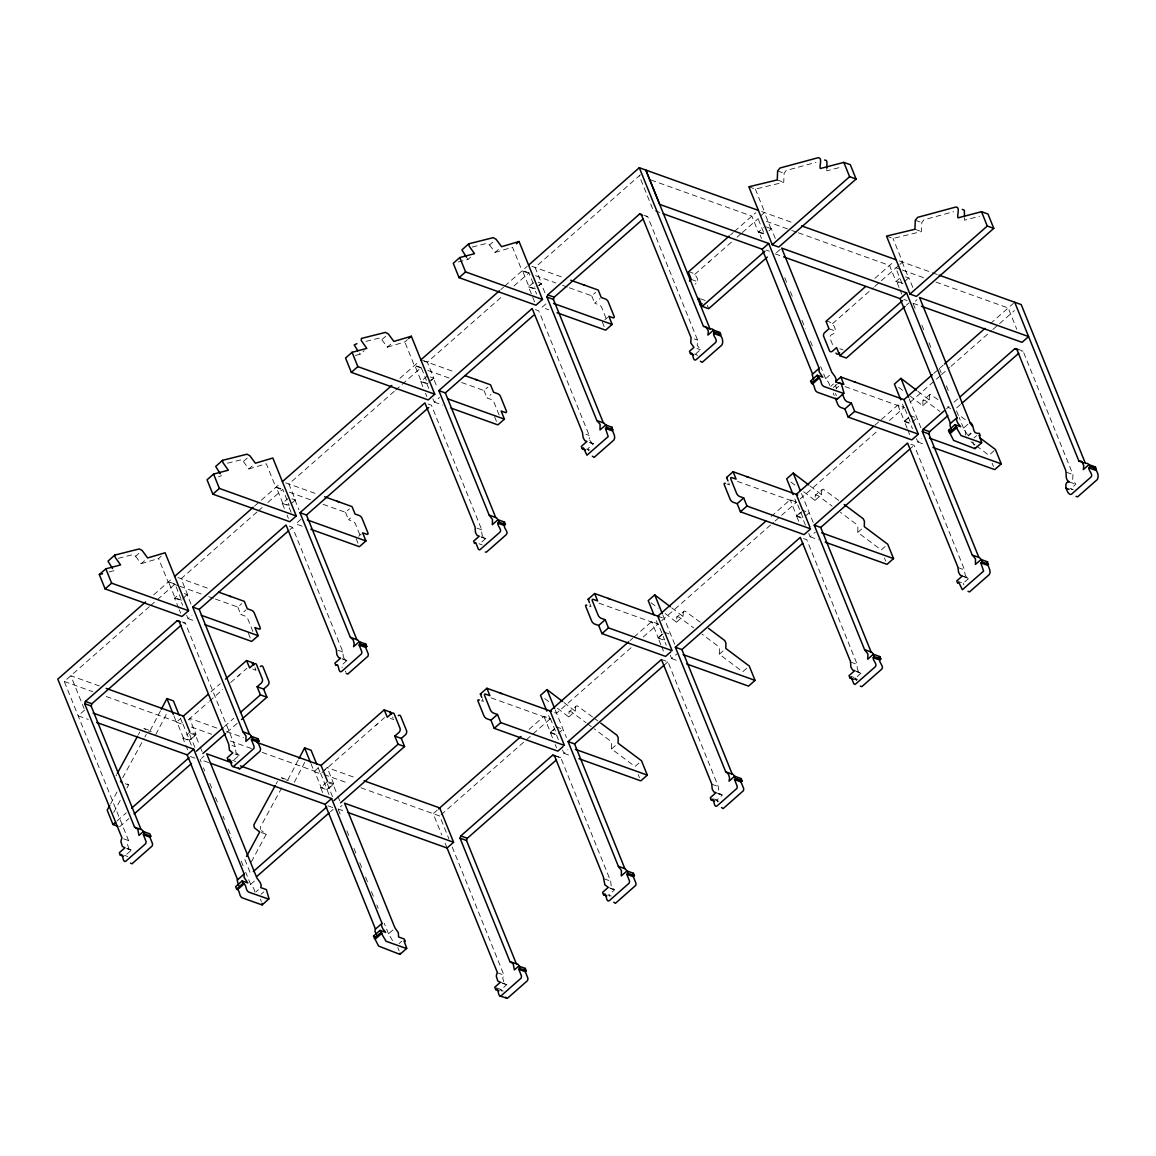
<?xml version="1.0" encoding="UTF-8"?>
<svg xmlns="http://www.w3.org/2000/svg" width="1156" height="1156" viewBox="0 0 1156 1156"><rect width="100%" height="100%" fill="white"/><g stroke="black" fill="none" stroke-linecap="round" stroke-linejoin="round"><path stroke-width="0.75" stroke-dasharray="5 3.75" d="M826.8 169.6L826.786 170.857L841.915 166.898M964.494 217.631L964.451 220.189L979.58 216.23M638.921 763.076L635.005 766.529L611.582 748.958L611.654 743.424L610.455 740.996L594.271 728.872M746.646 668.341L742.73 671.78L719.307 654.224L719.379 648.675L718.179 646.262L701.995 634.124M885.135 546.542L881.219 549.981L857.795 532.425L857.868 526.89L856.668 524.463L840.484 512.339M965.563 435.176L965.376 431.318L963.338 428.89M748.857 186.781L755.345 189.107L783.754 182.258L784.115 173.27L786.152 170.481L816.02 162.36M886.522 236.113L893.01 238.439L921.419 231.59L921.794 222.602L923.832 219.813L953.686 211.692M557.452 708.296L568.752 716.937L569.113 711.576L577.032 705.695L592.479 716.937M568.752 716.937L575.283 711.186L575.63 705.839M665.177 613.561L676.491 622.188L676.838 616.842L684.757 610.946L700.218 622.188M676.491 622.188L683.023 616.451L683.369 611.105M803.666 491.762L814.98 500.404L815.327 495.043L823.245 489.161L838.707 500.404M814.98 500.404L821.511 494.652L821.858 489.306M909.96 395.959L922.69 405.669L923.037 400.323L930.045 394.384L939.828 400.756M922.69 405.669L929.222 399.933L929.568 394.572M535.43 309.664L538.667 310.834L540.257 314.36L588.924 434.772L589.329 438.977M910.827 444.193L914.064 445.349L915.653 448.875L964.321 569.301L965.101 574.662L966.792 577.567L968.873 578.289L963.223 583.26L958.353 581.526M289.289 526.139L292.526 527.309L342.812 651.753L343.332 656.984L345.023 659.816L347.06 660.466L341.396 665.466L342.219 667.474M661.434 659.498L667.937 661.824L718.208 786.268L718.729 791.513L720.419 794.331L722.457 794.996L716.807 799.995L711.937 798.247M116.034 775.907L116.64 774.621M182.099 621.942L185.35 623.113L235.246 746.646L235.954 752.585L239.306 755.2L233.685 760.186L234.162 761.399M554.259 755.302L560.747 757.628L610.643 881.161L611.351 887.1L614.703 889.715L609.082 894.715L609.747 896.348M428.139 404.036L431.39 405.192L481.517 529.231L481.98 534.881L483.67 537.786L485.766 538.508L480.101 543.479L480.593 544.707M803.55 538.552L806.787 539.722L856.928 663.761L857.391 669.396L859.067 672.315L861.162 673.023L855.512 678.008L850.643 676.26M644.398 215.363L647.649 216.519L697.559 340.052L697.256 345.225L700.406 349.719L695.97 353.62L696.779 355.615M1016.558 348.722L1023.046 351.048L1072.956 474.567L1072.667 479.754L1075.803 484.234L1071.366 488.135L1072.031 489.768M150.136 730.635L160.525 710.781M155.814 734.494L167.013 713.108M287.801 779.982L298.205 760.113M294.289 782.294L304.693 762.44M122.681 777.8L144.038 738.525M110.499 804.056L117.103 791.788M113.693 812.524L121.12 798.724M126.9 787.987L128.547 784.91L124.371 781.731M251.358 861.856L266.227 834.256L261.444 830.6M138.402 734.624L139.789 732.095M144.89 736.95L146.277 734.421M276.082 783.97L277.454 781.427M281.717 787.857L260.346 827.132L260.375 829.372M149.37 606.669L64.288 681.476L128.446 840.253L128.027 841.423A5.563 3.902 -70.3 0 0 127.42 844.126L128.851 848.75L131.466 850.079L125.816 855.05L126.625 857.058M452.242 847.073L503.843 974.783L503.438 975.953A5.563 3.902 -70.3 0 0 502.817 978.655L504.247 983.279L506.863 984.594L501.213 989.565L496.343 987.831M688.326 272.007C693.802 271.111 701.865 280.922 695.117 284.159M826.005 321.354C832.811 320.617 839.935 332.061 831.15 334.922A2.688 1.893 -70.3 0 0 830.051 338.376L833.418 346.728M708.267 262.629L709.885 261.097M845.946 311.976L847.55 310.429M355.369 355.441L360.282 354.141L364.198 350.702M458.166 262.007L468.007 259.421L470.608 257.123M118.273 558.305L132.767 554.663L135.613 556.238L139.529 552.799M227.472 463.18L240.491 459.929L243.338 461.504L247.254 458.051M365.961 341.396L378.98 338.13L381.827 339.705L385.743 336.266M472.197 247.037L486.69 243.41L489.552 244.985L493.468 241.532M135.613 556.238L141.133 563.695L146.364 559.099M243.338 461.504L248.858 468.96L252.774 465.507M381.827 339.705L387.347 347.161L391.263 343.722M489.552 244.985L495.071 252.427L498.987 248.988M141.133 563.695L158.589 558.507L161.204 556.209M387.347 347.161L404.817 341.974L407.418 339.676M153.676 594.834L173.357 577.523M254.58 506.111L259.999 501.343M261.357 500.158L279.781 483.93M399.889 378.33L419.57 360.99M500.794 289.578L503.496 287.194M504.854 286.009L527.28 266.27M150.714 605.484L156.118 600.73M157.462 599.545L175.018 584.098L180.856 598.533M257.008 512.007L181.16 578.708L187.633 594.733L182.72 599.054M258.366 510.822L262.426 507.238M267.845 502.484L282.743 489.378L289.217 505.403L282.729 503.077L276.255 487.052L281.125 488.8M394.225 391.335L288.884 483.988L295.358 500.013L290.445 504.334M395.569 390.15L421.232 367.579L426.42 380.411M424.122 361.019L427.373 362.189L501.863 296.673M514.044 285.951L528.942 272.845L534.78 287.266M640.41 174.802L535.084 267.441L541.557 283.48L539.101 285.633M178.645 608.143L174.614 598.158L178.689 594.574M284.362 508.409L282.339 503.409L287.642 498.771M422.85 386.61L420.827 381.625L427.359 375.888M534.592 301.875L528.538 286.89L535.069 281.154M184.555 596.872L187.171 594.574L191.202 604.559M420.827 381.625L426.853 383.778L433.384 378.041L437.416 388.026M538.494 285.604L541.095 283.307L545.141 293.292M431.39 380.382L433.847 378.214L427.373 362.189M186.694 615.295L188.038 618.619L191.954 615.18M300.994 519.29L295.763 523.885L302.467 526.283M432.908 398.762L434.251 402.086L439.482 397.491M545.892 303.912L541.962 307.351L548.667 309.765M84.691 710.073L78.16 715.824L88.232 719.422M289.954 529.578L292.526 527.309M215.406 599.068L237.789 607.073L241.705 603.634M323.131 504.319L345.514 512.339L349.43 508.9M461.62 382.52L484.003 390.54L487.919 387.101M569.344 287.801L591.713 295.82L595.629 292.367M252.904 631.479L247.673 618.547A2.688 1.185 48.7 0 0 245.101 616.061L240.795 614.486L246.011 609.891M359.791 534.664L355.398 523.798A2.688 1.185 48.7 0 0 352.84 521.327L348.52 519.752L352.436 516.298M499.117 414.946L493.887 402.013A2.688 1.185 48.7 0 0 491.314 399.528L487.008 397.953L490.924 394.514M605.99 318.146L601.597 307.279A2.688 1.185 48.7 0 0 599.039 304.794L594.719 303.233L599.95 298.638M358.736 536.254L361.337 533.956M604.935 319.735L607.536 317.438M173.92 715.882L176.463 722.168L180.798 718.382M210.927 691.866L220.204 683.702M730.563 234.885L733.207 232.544M734.537 231.373L755.778 212.69M760.547 216.013L764.463 212.574L770.936 228.599L768.321 230.897M188.255 719.841L208.138 702.357M209.467 701.186L222.718 689.525M230.68 682.531L246.864 668.298M694.828 274.333L731.748 241.864M737.051 237.197L741.025 233.7M742.354 232.544L758.249 218.556M187.648 749.854L182.937 738.207L189.887 732.109M651.045 180.018L751.862 216.143L758.336 232.168L763.567 227.573M106.294 696.533L176.868 721.821L183.356 737.846L189.425 740.028L195.942 734.291L189.468 718.252L218.152 728.54M182.937 738.207L189.44 740.534L195.494 735.202L199.526 745.187M768.928 230.882L771.355 228.758L775.401 238.743M116.987 821.02L126.322 812.812M224.409 726.546L233.743 718.338M119.487 826.858L128.822 818.65M226.894 732.398L237.572 723.006M201.462 758.379L204.077 756.082M776.456 252.702L780.372 249.263M590.239 442.604L593.476 443.76L587.812 448.745L588.635 450.753M697.588 355.412L694.669 353.967M310.964 763.639L314.143 771.5L321.079 765.417M874.861 278.379L893.458 262.022M324.533 769.882L327.148 767.584L355.716 777.829M314.143 771.5L320.631 773.826L384.529 717.63M832.493 323.68L873.401 287.7M874.716 286.544L880.019 281.876M881.349 280.706L898.573 265.548M899.903 264.392L902.561 262.051L893.01 238.439M322.625 792.525L320.617 787.539L327.553 781.442M798.42 232.818L889.542 265.475L896.016 281.5L900.119 277.902M262.239 752.412L314.548 771.153L321.021 787.193L327.09 789.36L333.622 783.623L327.148 767.584M904.7 281.385L908.616 277.931L902.128 261.906M320.617 787.539L327.105 789.866L333.174 784.534L337.205 794.519M330.5 811.685L333.174 809.345M906.362 305.242L909.035 302.901M254.797 891.926L254.667 891.132A10.968 4.826 48.7 0 0 253.28 887.678L250.635 884.383L257.152 878.647M829.661 385.454A10.968 4.826 48.7 0 0 828.26 382L825.615 378.706L829.531 375.252M340.11 814.055L338.043 808.94L341.959 805.501M915.09 308.377L913.023 303.262L916.939 299.809M255.808 891.998L258.409 889.701M830.788 386.306L833.404 384.009M833.303 387.535L837.219 384.095M261.169 894.209L263.77 891.912M836.149 388.532L838.765 386.234M437.257 810.11L433.197 813.68L441.794 834.935M529.072 729.364L543.927 716.301L550.429 718.627L556.253 733.049M629.977 640.626L632.693 638.256M634.037 637.057L651.652 621.581L658.14 623.908L664.613 639.933L658.125 637.606L651.652 621.581M771.24 516.414L790.14 499.782L796.628 502.109L803.117 518.134L796.628 515.807L790.14 499.782M874.832 425.292L897.851 405.034L904.339 407.36L889.455 420.466M933.701 373.518L943.152 365.195M990.417 323.622L1013.407 303.392M441.043 814.807L550.429 718.627M631.046 647.721L556.556 713.223L550.068 710.897M643.242 636.999L658.14 623.908M661.665 620.786L773.667 522.295M775.026 521.11L796.628 502.109M800.154 498.987L877.26 431.188M940.189 375.845L910.48 401.97L907.113 400.756M941.533 374.645L949.64 367.521M950.998 366.336L991.501 330.703M992.845 329.518L998.249 324.764M999.608 323.579L1014.462 310.516M543.927 716.301L550.415 732.326L555.314 728.02M658.125 637.606L663.038 633.286M796.628 515.807L801.527 511.487M897.851 405.034L904.339 421.073L908.024 417.836M552.496 737.831L550.473 732.846L554.389 729.393M660.885 644.759L658.197 638.098L663.428 633.502M798.709 521.298L796.686 516.313L801.917 511.718M907.099 428.24L904.411 421.579L908.327 418.14M550.473 732.846L556.498 734.999L563.03 729.263L557.004 727.095M805.327 516.168L809.243 512.729L802.755 510.417M904.339 421.073L910.827 423.399L916.968 417.995L910.928 415.842M946.504 408.791L949.004 406.594M954.032 402.172L957.789 398.863M562.553 749.984L563.897 753.307L567.813 749.868M664.064 665.22L667.937 661.824M670.278 655.235L671.622 658.573L676.852 653.978M808.767 533.451L810.11 536.774L815.341 532.179M909.006 449.8L914.064 445.349M916.491 438.716L917.835 442.04L921.751 438.601M956.749 407.808L960.52 404.499M392.549 940.623L388.532 933.802L395.049 928.066M967.543 434.945L963.512 428.125L968.742 423.53M611.582 748.958L615.498 745.519M719.307 654.224L724.537 649.629M857.795 532.425L863.026 527.83M968.121 435.407L970.737 433.11M968.381 435.899L971.257 433.428M399.037 943.614L401.638 941.316M974.017 437.936L976.632 435.639M994.146 450.667L988.929 455.262L976.531 445.956M853.171 679.121L856.813 680.089M237.948 676.13L239.639 674.772M375.628 725.462L377.318 724.104M923.037 400.323L925.364 400.597L939.886 411.42M815.327 495.043L817.653 495.332L832.176 506.14M676.838 616.842L679.164 617.116L693.687 627.939M569.113 711.576L571.44 711.865L585.962 722.673M148.633 731.199L151.263 731.358M286.702 780.329L288.263 780.242M495.071 252.427L512.527 247.239L522.064 270.865L528.812 273.278M248.858 468.96L266.328 463.758L275.865 487.384L282.613 489.797M218.527 476.807L221.591 475.651M109.155 571.974L114.068 570.674M593.476 443.76L589.242 442.531M645.958 216.461L647.649 216.519M1021.355 350.99L1023.046 351.048M183.66 623.055L185.35 623.113M560.747 757.628L555.819 756.414M777.627 170.944L784.115 173.27M915.292 220.276L921.794 222.602M777.265 179.931L783.754 182.258M914.931 229.264L921.419 231.59M761.645 211.562L791.455 222.241M899.31 260.895L930.696 272.137M932.386 272.744L937.415 274.55M766.37 221.331L789.996 229.798M791.672 230.405L796.744 232.226M900.64 269.449L895.611 267.643L902.085 283.682L896.016 281.5M902.33 270.056L924.164 277.888M935.941 282.093L1008.191 307.987L1016.774 329.243M766.385 226.966L771.355 228.758M905.582 276.848L909.035 278.09L913.067 288.075M763.668 233.512L758.798 231.764L761.501 238.425M902.966 283.422L896.478 281.096L899.166 287.757M758.336 232.168L764.405 234.35L757.931 218.311M766.197 250.072L769.448 251.228M903.876 299.404L907.113 300.56M659.859 212.545L653.154 210.132L639.282 175.799M775.141 253.858L781.904 256.271M913.023 303.262L919.743 305.661M691.302 279.434L697.805 281.761M828.982 328.766L835.47 331.093M700.522 298.812L705.391 300.56M839.82 348.736L843.071 349.892M531.832 266.285L564.041 277.83M528.942 272.845L522.454 270.518L528.928 286.544L535.43 288.87M535.575 275.706L555.834 282.96M562.582 285.373L567.654 287.194M845.123 386.624L903.963 407.707L902.041 402.982M538.089 282.223L541.557 283.48M1066.468 472.24L1072.956 474.567M694.308 338.881L697.559 340.052M528.538 286.89L534.578 289.043L536.586 294.043M904.411 421.579L910.437 423.732L912.445 428.731M696.981 348.52L700.406 349.719M1069.314 481.908L1075.803 484.234M1070.066 488.497L1073.317 489.653M917.835 442.04L924.511 444.439M422.576 360.455L454.655 371.943M421.232 367.579L414.744 365.253L421.218 381.292L427.706 383.619M421.102 368.013L414.354 365.585L404.817 341.974M427.865 370.426L449.814 378.287M737.412 481.358L796.238 502.441L793.695 496.141M430.379 376.957L433.847 378.214M726.907 483.945L729.566 484.884L728.511 482.254M585.904 434.251L589.155 435.422M958.064 567.61L964.552 569.937M796.686 516.313L802.726 518.466L805.414 525.127M962.384 575.963L968.873 578.289M963.02 576.468L967.89 578.217M586.641 448.99L589.892 450.146M434.251 402.086L442.632 405.091M810.11 536.774L818.477 539.765M476.879 528.133L481.749 529.881M850.657 662.085L857.145 664.411M480.896 536.76L485.766 538.508M854.674 670.697L861.162 673.023M481.532 537.265L484.769 538.436M856.928 671.795L860.165 672.951M478.931 543.725L482.182 544.895M854.327 678.254L857.579 679.41M285.633 482.818L317.842 494.349M657.793 616.177L664.281 618.503M289.376 492.225L311.325 500.086M598.924 603.143L657.75 624.226L655.206 617.925M291.89 498.756L295.358 500.013M664.267 632.202L670.755 634.528M589.213 606.019L591.005 606.669L590.022 604.039M282.339 503.409L288.364 505.577L291.066 512.224M658.197 638.098L664.238 640.265L666.246 645.25M671.622 658.573L678.312 660.957M177.908 577.538L210.117 589.083M175.018 584.098L168.53 581.771L175.004 597.811L181.492 600.137M178.27 585.745L168.14 582.118L158.589 558.507M179.96 586.352L201.895 594.227M208.658 596.64L213.716 598.461M491.199 697.892L550.025 718.974L548.117 714.249M184.396 593.577L187.633 594.733M481.488 700.767L483.353 701.417L482.298 698.788M338.014 650.279L342.884 652.027M711.793 784.216L718.281 786.542M550.415 732.326L556.903 734.652M174.614 598.158L180.639 600.311L182.662 605.311M342.19 658.718L347.06 660.466M715.969 792.669L722.457 794.996M342.855 659.267L346.106 660.423M718.266 793.782L721.503 794.952M715.68 800.169L718.931 801.339M188.038 618.619L194.743 621.018M563.897 753.307L570.587 755.706M252.774 669.107L256.025 670.278M390.453 718.454L393.69 719.61M99.387 685.97L70.819 675.74L84.027 708.44M226.59 731.56L243.468 737.6M64.288 681.476L92.856 691.721M191.376 727.023L211.62 734.277M230.189 740.924L252.124 748.785M323.983 774.534L347.508 782.959M360.947 787.785L439.685 816.006L448.933 838.895M176.463 722.168L182.951 724.494L179.772 716.633M604.155 878.835L610.643 881.161M231.995 745.476L235.246 746.646M192.907 733.193L195.942 734.291M329.07 781.991L333.622 783.623M195.494 735.202L189.006 732.875L195.061 747.845M333.174 784.534L326.686 782.207L332.726 797.178M236.07 754.03L239.306 755.2M608.215 887.389L614.703 889.715M235.015 753.943L238.252 755.114M610.411 888.473L613.648 889.629M143.792 728.367L150.28 730.693M281.457 777.699L287.96 780.025M232.558 760.373L235.81 761.529M607.955 894.889L611.206 896.059M208.6 762.555L200.161 759.535L201.144 761.948M338.043 808.94L344.748 811.339M190.335 756.515L195.205 758.249M328.015 805.848L334.503 808.174M125.296 783.754L128.547 784.91M261.357 832.508L266.227 834.256M123.605 838.822L128.475 840.557M497.383 972.76L503.872 975.086M126.596 848.331L131.466 850.079M500.375 982.268L506.863 984.594M127.276 848.836L130.512 850.007M502.672 983.366L505.923 984.522M499.927 989.897L503.178 991.053M124.53 855.368L127.767 856.538M592.479 443.687L589.69 440.147M281.775 777.916L283.336 778.985M144.76 729.031L145.656 729.638M947.732 406.652L950.535 408.733M961.301 416.767L966.633 420.741M593.794 717.919L597.999 721.041M587.277 723.656L591.467 726.792M971.026 441.823L975.158 444.93M917.907 391.292L929.222 399.933M898.66 387.332L902.894 390.569M810.197 486.026L821.511 494.652M790.95 482.052L796.6 486.373M671.708 607.825L683.023 616.451M651.045 602.767L658.111 608.172M563.984 702.559L575.283 711.186M544.722 698.585L548.97 701.822M856.509 680.349L855.512 678.008M467.241 258.366L468.007 259.421M359.53 353.086L360.282 354.141M963.512 428.125L959.191 417.533M388.532 933.802L384.211 923.211M591.713 295.82L594.719 303.233M484.003 390.54L487.008 397.953M345.514 512.339L348.52 519.752M237.789 607.073L240.795 614.486M825.615 378.706L820.702 366.611M250.635 884.383L245.708 872.289M992.151 463.224L993.438 466.417M972.803 441.881L974.147 445.219M921.867 325.125L923.803 329.937M928.976 342.74L930.898 347.508M939.264 368.215L942.516 376.249M946.417 385.887L948.44 390.901M956.518 410.915L958.526 415.871M899.845 289.419L901.853 294.404M909.208 398.82L921 427.98M904.989 408.964L910.827 423.399M907.763 429.902L910.451 436.563M963.223 583.26L963.887 584.907M835.138 384.847L836.713 388.748M755.345 189.107L764.882 212.718M835.427 393.459L836.352 395.757M833.23 393.112L834.213 395.525M784.765 277.642L787.901 285.402M790.415 291.644L792.322 296.37M801.989 320.27L805.27 328.391M810.443 341.208L813.015 347.566M884.441 557.958L885.727 561.137M801.498 493.54L813.289 522.714M707.371 305.444L708.686 308.695M602.319 322.033L604.285 326.917M663.009 615.339L674.801 644.499M661.564 646.421L664.252 653.082M716.807 799.995L717.616 802.004M494.609 416.752L496.574 421.637M638.213 774.491L639.499 777.67M426.853 383.778L429.555 390.439M555.285 710.073L566.397 737.586M425.538 393.271L426.882 396.595M556.498 734.999L558.521 739.999M555.183 744.493L556.527 747.816M356.12 538.552L358.085 543.436M445.089 843.114L447.069 848.013M392.635 716.98L393.127 718.208M501.213 989.565L501.877 991.212M294.896 499.825L298.927 509.81M287.049 515.056L288.393 518.394M345.312 671.044L345.76 672.156M337.87 796.181L339.893 801.18M397.809 947.559L399.167 950.897M346.872 830.803L350.109 838.822M353.996 848.432L355.918 853.186M359.762 862.723L361.684 867.477M365.585 877.101L368.822 885.135M371.423 891.565L373.446 896.579M376.827 904.946L378.171 908.284M320.617 773.335L327.09 789.36M318.088 767.541L320.631 773.826M327.105 789.866L329.128 794.851M248.396 633.3L250.361 638.17M254.956 667.648L255.837 669.801M179.325 609.804L180.668 613.128M200.205 746.848L202.228 751.833M244.87 859.529L250.664 873.864M260.432 899.137L261.372 901.434M203.514 767.815L204.756 770.922M209.771 783.335L212.906 791.08M215.435 797.322L218.614 805.197M223.065 816.223L224.38 819.46M228.31 829.199L231.59 837.32M241.228 861.191L243.15 865.945M182.937 724.003L189.425 740.028M189.44 740.534L191.448 745.519"/><path stroke-width="1.5" d="M826.815 168.299C826.164 166.71 828.664 159.282 824.618 160.034M964.509 216.129L964.335 210.276L962.283 209.366M252.022 737.109L249.841 734.277L242.977 731.835L192.691 607.073L286.038 524.983L336.324 649.426L336.829 654.657L338.535 657.489L340.572 658.14L334.908 663.139L335.876 665.509C339.214 661.376 337.798 674.049 341.627 671.434L361.582 653.79L361.842 651.811L359.126 645.062L360.195 643.979L359.27 641.71L353.606 646.695L354.184 643.632L353.245 640.063L350.109 636.783L299.982 512.715L424.902 402.866L475.029 526.905L475.492 532.555L477.182 535.459L479.278 536.182L473.613 541.153L474.538 543.436L475.694 542.569L478.425 549.288L479.726 549.909L499.724 532.396C503.12 529.376 494.941 524.477 498.944 522.107L505.432 524.434C501.429 526.804 509.608 531.702 506.212 534.722L486.445 552.106L485.289 552.062M359.126 645.062L365.614 647.389L366.683 646.464L365.773 644.037L359.27 641.71M627.419 871.624L625.237 868.792L618.373 866.35L568.102 741.588L661.434 659.498L711.72 783.941L712.24 789.187L713.931 792.005L715.969 792.669L710.304 797.669L711.272 800.039C714.61 795.892 713.209 808.579 717.038 805.949L736.993 788.32L737.239 786.34L734.522 779.592L735.592 778.508L734.681 776.24L729.017 781.21L729.581 778.147L728.656 774.578L725.506 771.298L675.379 647.244L800.299 537.395L850.44 661.434L850.903 667.07L852.579 669.989L854.674 670.697L849.01 675.682L849.935 677.951L851.091 677.084L853.822 683.803L855.122 684.424L875.135 666.925C878.517 663.905 870.338 659.007 874.341 656.637L880.829 658.963C876.84 661.333 885.005 666.232 881.623 669.252L861.841 686.635L860.31 686.129M734.522 779.592L741.01 781.918L742.08 780.979L741.169 778.566L734.681 776.24M181.073 625.324L91.888 703.744L91.122 705.955L141.046 829.488L134.558 827.161L84.634 703.628L85.4 701.417L177.171 620.729L178.848 620.786L228.758 744.32L229.466 750.258L232.818 752.874L227.197 757.859L228.151 760.229L231.388 761.399M606.033 425.394L604.068 423.067L596.872 420.567L546.947 297.063L547.713 294.852L639.47 214.135L641.161 214.192L691.071 337.725L690.768 342.899L693.918 347.392L689.482 351.294L690.435 353.664L693.687 354.82M603.36 422.894L553.435 299.39L554.201 297.179L643.372 218.744M520.229 967.326L517.888 964.205L509.955 961.676L460.03 838.158L460.796 835.947L552.568 755.244L554.259 755.302L603.273 876.638L604.863 884.774L608.215 887.389L602.594 892.389L603.548 894.758L606.799 895.914M516.443 964.003L466.518 840.484L467.299 838.273L556.47 759.853M981.43 559.923L979.464 557.597L972.268 555.097L922.343 431.578L923.109 429.367L943.99 411.001M978.886 557.423L928.832 433.905L929.597 431.694L947.862 415.64M161.32 709.249L166.926 698.556L173.414 700.883L179.137 715.058M298.999 758.582L304.592 747.889L311.08 750.215L316.816 764.391M109.676 805.588L107.19 810.197L112.985 824.531L117.854 826.28M246.517 856.466L259.724 831.93L254.392 827.812L253.858 824.806L275.229 785.531M117.334 773.364L137.55 736.199M596.872 420.567L600.08 424.324L600.036 429.916L605.686 424.989L606.654 427.359L605.513 428.645L608.201 436.563L586.959 455.218L583.404 447.82L582.292 448.788L581.324 446.418L586.988 441.433L584.893 440.725L583.202 437.821L582.436 432.445L532.179 308.507L438.846 390.598L489.132 515.041L496.545 517.859L498.496 520.518M605.686 424.989L612.189 427.315C611.322 431.188 616.61 435.985 613.937 439.988L594.155 457.371L592.349 456.215M972.384 555.097L975.476 558.839L975.447 564.431L981.097 559.504L982.051 561.874L980.909 563.174L983.612 571.093L962.356 589.733L958.801 582.349L957.688 583.303L956.735 580.933L962.384 575.963L960.289 575.24L958.599 572.336L957.833 566.975L907.576 443.023L814.243 525.127L864.529 649.556L871.942 652.389L873.907 655.047M981.097 559.504L987.585 561.83C986.718 565.717 992.007 570.5 989.334 574.503L969.566 591.886L968.02 591.395M700.377 361.207L702.183 362.348L721.951 344.965C724.581 339.893 720.043 331.902 714.509 332.48C710.926 334.908 718.801 339.676 715.463 342.638L696.071 359.704C692.227 362.42 693.499 350.196 690.435 353.664M1076.048 496.372L1077.58 496.878L1097.362 479.494C1099.977 474.422 1095.44 466.417 1089.906 467.01C1086.322 469.423 1094.212 474.191 1090.859 477.168L1071.467 494.219C1067.797 496.632 1062.075 481.199 1069.314 481.908C1064.532 479.653 1066.988 473.7 1065.586 470.044L1016.558 348.722L1014.867 348.664L960.304 396.653M114.733 555.097L115.268 557.467L120.6 564.937L105.846 568.824L99.315 574.561L105.109 588.91L182.012 616.466L188.544 610.715L165.12 552.77L147.665 557.958L142.145 550.502L139.298 548.927L114.733 555.097L107.999 561.195L112.537 568.535M222.472 460.348L223.007 462.718L228.324 470.203L213.585 474.076L207.054 479.827L212.849 494.161L289.737 521.717L296.268 515.981L272.845 458.022L255.389 463.209L249.869 455.753L247.023 454.192L222.472 460.348L215.724 466.46L220.261 473.787M468.671 243.829L469.206 246.199L474.524 253.67L459.785 257.557L453.253 263.308L459.048 277.642L535.936 305.198L542.467 299.462L519.058 241.503L501.588 246.69L496.069 239.234L493.222 237.659L468.671 243.829L461.923 249.927L466.46 257.268M251.401 739.782L257.889 742.109L259.002 741.126L252.514 738.8L251.401 739.782L254.118 746.53L253.872 748.51L233.917 766.153C230.087 768.769 231.489 756.111 228.151 760.229M626.798 874.312L633.3 876.638L634.398 875.656L627.91 873.329L626.798 874.312L629.514 881.06L629.269 883.04L609.313 900.668C605.484 903.298 606.886 890.626 603.548 894.758M93.087 713.079L193.731 749.146L244.075 873.748L244.075 877.346L247.789 882.938L242.168 880.944L235.636 886.681L236.59 889.051C240.361 890.019 238.656 896.406 242.283 897.88L262.109 904.931L262.109 903.284M262.267 904.888L268.987 898.703L266.386 889.614L260.75 887.606L261.198 885.395A10.968 4.826 48.7 0 0 259.811 881.941L256.878 878.011L206.693 753.784L232.009 762.859M709.972 328.824L645.814 170.048L659.686 204.395L768.711 243.468L819.055 368.07L819.055 371.654L822.783 377.261L817.162 375.252L810.631 381.003L811.584 383.373C815.356 384.341 813.651 390.728 817.263 392.202L836.915 399.239L837.363 398.256M837.247 399.21L843.981 393.026L841.38 383.937L835.745 381.914L836.193 379.717A10.968 4.826 48.7 0 0 834.791 376.249L831.858 372.319L781.673 248.106L906.593 292.873L957.009 417.706L950.203 423.631L950.044 425.639A10.968 4.826 48.7 0 0 951.446 429.093M240.448 765.893L331.613 798.55L381.798 922.763L381.581 925.58A10.968 4.826 48.7 0 0 382.983 929.034L385.656 932.357L380.035 930.349L373.504 936.085L378.604 946.07L399.774 954.307L400.092 953.209M400.077 954.292L406.768 948.325L404.051 940.97L405.207 941.389L404.253 939.019L398.618 936.981L398.3 932.603L394.904 927.806L344.56 803.203L453.6 842.276L447.069 848.013L348.101 812.552M957.009 417.706L956.576 419.903A10.968 4.826 48.7 0 0 957.977 423.356L960.65 426.68L955.015 424.657L948.498 430.408L953.599 440.393L974.768 448.629L975.086 447.517M975.072 448.615L981.762 442.647L979.06 435.48L980.201 435.711L979.248 433.341C970.968 434.165 975.52 425.451 969.898 422.113L919.555 297.511L1028.594 336.584L1022.063 342.335L921.419 306.268M143.373 834.777L149.861 837.103L150.844 836.236L144.356 833.924L143.373 834.777L146.075 841.525L145.829 843.519L125.874 861.148C122.117 863.749 123.446 851.437 120.282 855.093L119.328 852.723L124.978 847.753L122.363 846.423L120.932 841.799A5.563 3.902 -70.3 0 1 121.539 839.097L121.958 837.927L57.8 679.15L145.569 601.958M518.769 969.306L525.258 971.632L526.24 970.765L519.752 968.439L518.769 969.306L521.486 976.054L521.226 978.034L501.27 995.663C497.514 998.278 498.857 985.952 495.678 989.608L494.725 987.238L500.375 982.268L497.759 980.953L496.329 976.329A5.563 3.902 -70.3 0 1 496.935 973.627L497.355 972.456L447.069 848.013M352.074 352.291L345.543 358.028L351.337 372.377L428.226 399.933L434.757 394.182L411.334 336.237L393.878 341.425L388.358 333.968L385.512 332.393L361.409 338.433L361.207 340.442L366.813 348.404L352.074 352.291L357.854 366.625L434.757 394.182M105.109 588.91L111.641 583.159L188.544 610.715M212.849 494.161L219.38 488.424L296.268 515.981M351.337 372.377L357.854 366.625M459.048 277.642L465.579 271.906L542.467 299.462M408.733 338.52L411.334 336.237M516.443 243.8L519.058 241.503M174.672 576.382L253.222 507.296M282.382 481.662L391.783 385.454M420.885 359.863L499.435 290.763M528.595 265.114L639.311 167.721L758.394 210.392M192.691 607.073L199.193 609.385L288.668 530.705M299.982 512.715L306.47 515.041L428.731 407.533M438.846 390.598L445.335 392.924L533.61 315.285M218.556 592.103L244.321 601.337L247.326 608.75L251.632 610.325A2.688 1.185 48.7 0 1 254.204 612.81L260.143 627.506A3.092 1.358 48.7 0 1 258.987 629.009L254.912 627.549L258.207 635.684L251.676 641.421L204.785 624.616M324.605 496.762L352.045 506.603L355.051 514.015L359.357 515.576A2.688 1.185 48.7 0 1 361.929 518.061L367.883 532.772A3.092 1.358 48.7 0 1 366.712 534.26L362.652 532.815L365.932 540.936L359.4 546.687L310.834 529.275M464.784 375.57L490.534 384.804L493.54 392.216L497.846 393.777A2.688 1.185 48.7 0 1 500.418 396.262L506.371 410.972A3.092 1.358 48.7 0 1 505.201 412.475L501.14 411.016L504.421 419.151L497.889 424.888L450.999 408.082M570.804 280.243L598.244 290.069L601.25 297.482L605.556 299.057A2.688 1.185 48.7 0 1 608.128 301.543L614.082 316.253A3.092 1.358 48.7 0 1 612.911 317.741L608.851 316.296L612.131 324.417L605.6 330.168L557.033 312.756M183.096 716.344L208.282 694.192M225.507 679.049L246.531 660.553L253.019 662.879L253.886 664.975M729.234 236.041L688.326 272.007L691.302 279.434L689.424 281.125M252.196 663.616L253.019 662.879M241.561 719.494L266.906 697.212L260.418 694.886L257.123 686.751L261.213 683.153A3.092 2.167 -70.3 0 0 262.398 679.092L256.444 664.382A2.688 1.893 -70.3 0 0 253.872 664.18L249.638 667.893L246.531 660.553M697.646 299.346L698.903 298.234L702.198 306.369L708.686 308.695L767.353 257.08M96.613 722.428L187.2 754.882L193.731 749.146M663.212 213.744L762.194 249.205L768.711 243.468M257.123 686.751L263.626 689.077L267.715 685.479A3.092 2.167 -70.3 0 0 268.886 681.419L262.932 666.709A2.688 1.893 -70.3 0 0 260.36 666.506M702.01 303.537L701.302 304.158A3.092 2.167 -70.3 0 1 700.059 304.765M112.985 824.531L115.658 822.191M131.654 808.116L189.006 757.686M196.404 751.183L223.079 727.716M240.405 712.472L260.418 694.886M702.198 306.369L764.867 251.242M772.266 244.74L849.617 176.709L856.105 179.036L778.754 247.066L772.266 244.74L748.857 186.781L777.265 179.931L777.627 170.944L779.968 168.01L818.116 157.707C822.942 157.361 819.04 166.464 820.298 168.53L843.822 162.375L850.31 164.701L856.105 179.036M134.154 813.954L191.491 763.524M202.892 753.51L225.565 733.569M720.997 334.806L720.043 332.437L713.555 330.11L707.905 335.081L708.353 331.064L706.287 327.004A5.563 3.902 -70.3 0 0 704.38 326.527L703.484 326.498L639.311 167.721M257.311 739.407L258.048 738.756L259.002 741.126M365.036 644.672L365.773 644.037M503.77 522.671L504.464 522.05L505.432 524.434M611.38 428.009L612.189 427.315M320.761 765.677L384.197 709.885L390.685 712.212L391.552 714.307M865.584 286.544L826.005 321.354L828.982 328.766L824.662 332.596A2.688 1.893 -70.3 0 0 823.563 336.049L829.502 350.759A3.092 2.167 -70.3 0 0 832.493 351.164L836.583 347.566L839.863 355.701L846.351 358.028L905.032 306.427M389.861 712.949L390.685 712.212M340.572 802.842L404.571 746.545L398.083 744.218L394.803 736.083L398.892 732.485A3.092 2.167 -70.3 0 0 400.063 728.425L394.124 713.729A2.688 1.893 -70.3 0 0 391.537 713.512L387.318 717.226L384.197 709.885M238.642 885.467L237.168 880.193L244.118 873.979M813.636 379.789L812.162 374.501L819.113 368.302M210.291 763.162L325.082 804.301L331.613 798.55M783.595 256.878L900.062 298.609L906.593 292.873M394.803 736.083L401.291 738.409L405.38 734.811A3.092 2.167 -70.3 0 0 406.565 730.751L400.612 716.041A2.688 1.893 -70.3 0 0 398.285 715.636M839.675 352.883L838.981 353.49A3.092 2.167 -70.3 0 1 835.99 353.086M253.323 871.523L326.671 807.018M334.07 800.516L398.083 744.218M839.863 355.701L902.547 300.574M909.945 294.072L987.282 226.041L993.784 228.368L916.433 296.398L909.945 294.072L886.522 236.113L914.931 229.264L915.292 220.276L917.647 217.342L955.795 207.04C960.607 206.693 956.706 215.796 957.963 217.863L981.487 211.707L987.99 214.033L993.784 228.368M236.59 889.051L243.121 883.314C246.893 884.282 245.188 890.669 248.8 892.143L268.784 899.151M811.584 383.373L818.116 377.622C821.887 378.604 820.168 384.991 823.795 386.451L843.779 393.474M237.76 889.47L244.277 883.719M812.74 383.778L819.272 378.041M257.152 876.19L329.171 812.856M481.749 697.429L480.376 694.005L486.907 688.268L551.484 711.417M589.473 602.695L588.101 599.27L594.632 593.534L659.223 616.668M727.962 480.896L726.589 477.471L733.121 471.735L797.712 494.884M835.615 381.596L840.831 377L903.732 399.543M479.379 700.016L479.061 699.9A2.688 1.185 48.7 0 0 477.977 701.071L483.916 715.781A3.092 1.358 48.7 0 0 486.893 718.757L490.953 720.217L497.485 714.48L500.765 722.601L564.403 745.403L557.004 727.095M586.8 605.166A2.688 1.185 48.7 0 0 585.702 606.336L591.641 621.032A3.092 1.358 48.7 0 0 594.618 624.023L598.678 625.468L605.209 619.732L608.49 627.867L672.127 650.669L664.729 632.361M737.167 503.684L743.698 497.933L746.978 506.068L810.616 528.87L804.085 534.621L740.447 511.805L737.167 503.684L733.106 502.224A3.092 1.358 48.7 0 1 730.13 499.248L724.191 484.537A2.688 1.185 48.7 0 1 725.274 483.367M844.877 408.949L851.408 403.213L854.689 411.348L918.326 434.15L911.795 439.887L848.172 417.085L844.877 408.949L840.817 407.49A3.092 1.358 48.7 0 1 837.84 404.513L835.268 398.155M490.953 720.217L494.233 728.352L500.765 722.601M598.678 625.468L601.958 633.604L608.49 627.867M740.447 511.805L746.978 506.068M848.172 417.085L854.689 411.348M562.567 701.475L547.019 689.612L540.488 695.348L546.846 711.099M670.292 606.741L654.744 594.878L648.213 600.614L653.935 614.79M808.781 484.942L793.233 473.079L786.701 478.815L793.059 494.566M916.491 390.222L900.943 378.344L894.412 384.095L900.77 399.832M438.601 808.925L520.98 736.488M628.633 641.826L550.068 710.897L556.542 726.936M765.836 521.168L657.793 616.177L664.267 632.202M873.474 426.477L796.282 494.378L802.755 510.417M932.343 374.703L903.992 399.644L910.466 415.669M944.495 364.01L985.013 328.376M563.088 746.559L557.871 751.154L494.233 728.352M670.827 651.811L665.596 656.406L601.958 633.604M568.102 741.588L574.59 743.915L664.064 665.22M675.379 647.244L681.881 649.571L802.799 543.219M814.243 525.127L820.731 527.454L909.006 449.8M961.778 403.401L1018.768 353.259M376.451 934.77A10.968 4.826 48.7 0 1 375.064 931.317L375.223 929.308L382.015 923.384M374.414 938.354L380.945 932.617L380.035 930.349M949.408 432.676L955.94 426.925L955.015 424.657M374.501 938.47L381.032 932.733L386.061 941.273L406.609 948.556M949.495 432.792L956.026 427.041L961.055 435.581L981.603 442.864M375.57 938.845L382.087 933.109M950.55 433.168L957.081 427.417M600.802 723.136L616.986 735.259L618.185 737.673L618.113 743.221L641.522 760.778L647.317 775.127L640.8 780.864L578.939 758.697M708.527 628.387L724.711 640.511L725.91 642.938L725.838 648.473L749.261 666.044L755.056 680.378L748.524 686.115L686.678 663.963M844.212 504.507L863.2 518.726L864.399 521.139L864.327 526.688L887.75 544.245L893.545 558.594L887.013 564.33L825.167 542.164M980.302 438.153L995.461 449.525L1001.255 463.859L994.724 469.596L932.878 447.444M523.971 969.552L525.286 968.396L526.24 970.765M632.708 873.922L633.445 873.286L634.398 875.656M740.432 779.202L741.169 778.566M879.167 657.186L879.875 656.579L880.829 658.963M986.776 562.538L987.585 561.83M1094.746 467.573L1095.44 466.966L1096.408 469.336M150.844 836.236L149.89 833.866L143.402 831.554L138.966 835.441L137.781 829.242L134.558 827.161M525.286 968.396L518.798 966.069L514.362 969.971L513.177 963.757L509.955 961.676M258.048 738.756L251.56 736.444L245.896 741.415L246.04 736.054L242.977 731.835M633.445 873.286L626.957 870.959L621.292 875.93L621.437 870.584L618.373 866.35M504.464 522.05L497.976 519.723L492.312 524.694L492.499 519.478L489.263 515.258M1095.44 466.966L1088.952 464.64L1083.302 469.611L1083.764 465.579L1081.684 461.533A5.563 3.902 -70.3 0 0 1079.776 461.042L1078.88 461.013L1014.722 302.251L939.106 275.157M879.875 656.579L873.387 654.253L867.708 659.209L867.896 653.993L864.659 649.773M99.315 574.561L102.595 573.708M356.929 343.664L354.213 344.95L357.854 350.745M350.384 637.375L357.695 639.904L359.747 642.389M725.78 771.905L733.092 774.419L735.144 776.904M141.523 829.444L144.818 832.797M854.197 381.87L855.816 382.376M746.487 476.604L748.091 477.096M607.998 598.389L609.602 598.895M500.273 693.138L501.877 693.629M232.688 766.558L240.029 768.798L260.172 751.082L260.606 748.857L257.889 742.109M500.057 996.067L507.397 998.307L527.541 980.606L527.974 978.381L525.258 971.632M810.631 381.003L812.148 381.538M948.498 430.408L950.059 430.957M373.504 936.085L374.226 936.346M1014.722 302.251L1021.21 304.577L1085.383 463.339L1086.264 463.368A5.563 3.902 -70.3 0 1 1088.172 463.859L1089.472 465.435M801.585 225.868L896.059 259.739M639.47 214.135L642.707 215.305M1014.867 348.664L1018.118 349.82M705.276 327.264L710.145 329.012M1079.054 461.201L1083.923 462.949M713.512 333.376L720 335.702M1088.909 467.905L1095.397 470.232M851.408 403.213L847.348 401.753A3.092 1.358 48.7 0 1 844.371 398.777L842.811 394.919M547.713 294.852L554.201 297.179M923.109 429.367L929.597 431.694M922.343 431.578L928.832 433.905M546.947 297.063L553.435 299.39M553.522 303.421L612.131 324.417M929.366 438.095L1001.255 463.859M1065.832 488.179L1069.083 489.349M606.654 427.359L613.142 429.685M982.051 561.874L988.539 564.2M605.484 428.399L611.972 430.726M980.895 562.914L987.383 565.241M726.589 477.471L727.413 477.775M743.698 497.933L739.638 496.488A3.092 1.358 48.7 0 1 736.661 493.496L730.722 478.801A2.688 1.185 48.7 0 1 731.806 477.63L736.097 479.133L733.121 471.735M447.488 398.748L504.421 419.151M821.656 532.829L893.545 558.594M582.292 448.788L585.528 449.944M497.774 523.133L504.262 525.46M873.17 657.663L879.673 659.989M849.935 677.951L853.273 679.179M588.101 599.27L588.924 599.559M605.209 619.732L601.149 618.272A3.092 1.358 48.7 0 1 598.172 615.295L592.233 600.585A2.688 1.185 48.7 0 1 593.317 599.415L597.609 600.932L594.632 593.534M307.323 519.94L365.932 540.936M683.167 654.628L755.056 680.378M360.195 643.979L366.683 646.305M735.592 778.508L742.08 780.835M360.195 644.138L366.683 646.464M735.592 778.653L742.08 780.979M480.376 694.005L481.199 694.308M497.485 714.48L493.41 713.021A3.092 1.358 48.7 0 1 490.447 710.044L484.509 695.334A2.688 1.185 48.7 0 1 485.592 694.164L489.884 695.666L486.907 688.268M201.26 615.281L258.207 635.684M575.442 749.363L647.317 775.127M711.272 800.039L714.509 801.195M177.171 620.729L180.408 621.885M552.568 755.244L555.819 756.414M106.106 688.384L183.399 716.084L189.887 732.109M256.964 742.441L321.079 765.417L327.553 781.442M364.111 780.835L439.728 807.928L453.6 842.276M85.4 701.417L91.888 703.744M460.796 835.947L467.299 838.273M84.634 703.628L91.122 705.955M460.03 838.158L466.518 840.484M120.282 855.093L123.519 856.249M495.678 989.608L498.93 990.779M583.274 284.708L584.95 285.387M475.564 379.443L477.24 380.122M337.075 501.227L338.751 501.906M229.336 595.976L231.012 596.655M239.176 768.885L238.541 768.119M506.545 998.394L505.736 997.223M969.855 423.139L971.488 424.743M120.513 781.413L122.059 782.583M714.061 330.919L712.775 329.33A5.563 3.902 -70.3 0 0 710.868 328.853M871.147 652.1L820.731 527.454M495.751 517.585L445.335 392.924M346.265 673.399L347.754 674.078L368.07 656.117L368.331 654.137L365.614 647.389M130.512 863.127L132.001 863.792L152.317 845.845L152.578 843.851L149.861 837.103M732.268 774.231L681.881 649.571M356.872 639.702L306.47 515.041M624.861 868.676L574.59 743.915M249.465 734.161L199.193 609.385M971.719 425.162L972.037 426M1088.952 464.64L1089.906 467.01M981.487 211.707L987.282 226.041M900.062 298.609L950.478 423.443M843.822 162.375L849.617 176.709M900.943 378.344L908.573 397.245M910.928 415.842L918.326 434.15M817.162 375.252L818.116 377.622M762.194 249.205L812.581 374.038M873.387 654.253L874.341 656.637M793.233 473.079L800.227 490.39M803.218 510.562L809.951 527.208M713.555 330.11L714.509 332.48M654.744 594.878L662.374 613.764M721.489 807.509L723.15 808.593L743.481 790.646L743.727 788.667L741.01 781.918M459.785 257.557L465.579 271.906M497.976 519.723L498.944 522.107M626.957 870.959L627.91 873.329M547.019 689.612L554.649 708.498M613.778 902.229L615.425 903.313L635.757 885.366L636.002 883.386L633.3 876.638M518.798 966.069L519.752 968.439M401.291 738.409L404.571 746.545M213.585 474.076L219.38 488.424M304.592 747.889L310.314 762.064M325.082 804.301L375.483 929.121M263.626 689.077L266.906 697.212M251.56 736.444L252.514 738.8M242.168 880.944L243.121 883.314M166.926 698.556L173.284 714.307M187.2 754.882L237.601 879.716M105.846 568.824L111.641 583.159M143.402 831.554L144.356 833.924M840.831 377L843.808 384.413L839.516 382.896A2.688 1.185 48.7 0 0 838.403 383.127"/></g></svg>
